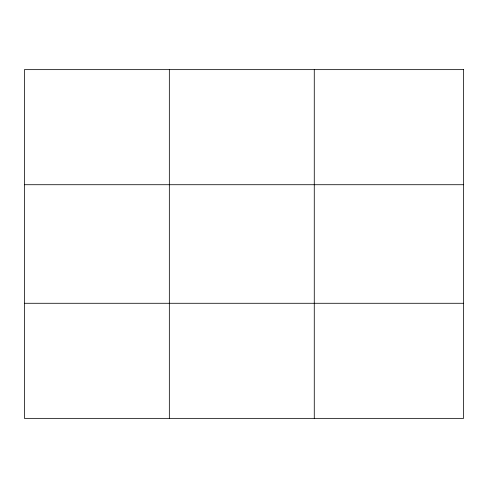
<?xml version="1.0" encoding="UTF-8"?>
<svg xmlns="http://www.w3.org/2000/svg" width="488" height="488" viewBox="0 0 488 488"><rect width="100%" height="100%" fill="white"/><g stroke="black" fill="none" stroke-linecap="round" stroke-linejoin="round"><path stroke-width="0.73" d="M169.336 69.644L169.336 418.356M314.272 69.644L314.272 418.356M24.4 184.72L463.6 184.72M24.4 303.28L463.6 303.28M463.6 69.644L463.6 418.356L24.4 418.356L24.4 69.644L463.6 69.644"/></g></svg>
